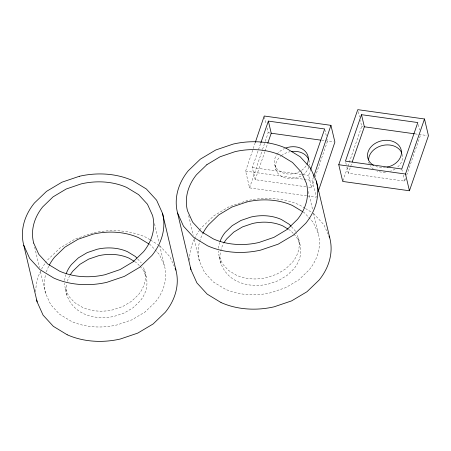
<?xml version="1.0" encoding="UTF-8"?>
<svg xmlns="http://www.w3.org/2000/svg" width="451" height="451" viewBox="0 0 451 451"><rect width="100%" height="100%" fill="white"/><g stroke="black" fill="none" stroke-linecap="round" stroke-linejoin="round"><path stroke-width="0.34" stroke-dasharray="2.25 1.69" d="M306.573 195.83L249.578 187.864L245.626 171.138L253.017 149.219M253.242 148.554L255.035 143.243M249.578 187.864L262.347 150.008M262.572 149.343L265.036 142.042M265.256 141.377L268.17 132.741L267.065 128.061M307.272 195.926L316.309 197.188L312.351 180.462L313.473 177.142M305.93 186.77L255.181 179.678L252.318 167.563L260.571 143.672M255.181 179.678L264.81 151.801M265.036 151.136L267.561 143.835M308.709 187.159L311.494 187.548L308.631 175.439L310.463 170.128M311.494 187.548L314.24 179.583M315.159 176.927L327.539 141.084L327.06 139.066M342.94 180.778L347.749 166.847M347.98 166.182L361.725 126.381L360.298 120.361M405.539 178.472L404.62 181.127L348.313 173.257L351.977 162.636M406.684 175.157L420.665 134.663M92.793 232.998L75.306 238.929L59.944 248.067L47.755 259.793A67.509 52.908 -13.3 0 0 46.453 261.45M268.221 284.091L278.216 280.702L286.999 275.482L293.962 268.779A38.577 30.234 -13.3 0 0 300.016 244.69M361.725 126.381L363.111 126.579M415.106 133.885L427.058 135.514M268.17 132.741L270.256 133.034M321.693 140.222L333.509 141.873M252.318 167.563L308.631 175.439M245.626 171.138L303.314 179.199M304.013 179.295L312.351 180.462M303.157 211.97L304.346 212.692L313.169 222.264L318.288 233.545A57.869 45.348 -13.3 0 1 309.33 269.692L298.912 279.761L285.771 287.62L270.792 292.733A63.157 49.497 -13.3 0 1 225.263 289.181L213.334 281.971L204.517 272.398L199.398 261.118L194.099 238.709M149.326 244.183L150.516 244.904L159.338 254.477L164.452 265.763A57.869 45.348 -13.3 0 1 155.499 301.905L145.081 311.974L131.934 319.832L116.961 324.951A63.157 49.497 -13.3 0 1 71.433 321.394L59.504 314.189L50.687 304.611L45.568 293.33L40.269 270.921M304.921 208.21L299.718 205.042A73.688 57.751 -13.3 0 0 246.624 200.774L229.136 206.71L213.774 215.849L201.586 227.575A67.509 52.908 -13.3 0 0 199.861 229.801M305.496 208.559L311.855 212.432M288.516 229.384L290.782 230.765L293.483 233.714M149.935 239.718L145.887 237.254A73.688 57.751 -13.3 0 0 93.464 232.84M150.51 240.073L158.025 244.651M134.686 261.597L136.952 262.978L139.652 265.932M313.592 213.492L323.841 224.683L328.069 234.097M291.504 226.757L295.112 230.698L296.239 233.206M293.934 234.21L296.64 237.158L300.022 244.69L298.494 238.224L296.521 233.832M159.761 245.705L170.004 256.901L174.238 266.31M137.673 258.975L141.276 262.91M140.103 266.423L142.804 269.377L146.192 276.908L144.664 270.442L142.685 266.051M298.489 238.229A38.577 30.234 -13.3 0 1 292.434 262.319L285.466 269.016L276.688 274.236L266.693 277.624A42.106 32.996 -13.3 0 1 236.358 275.189L228.431 270.363L222.574 263.965L219.192 256.439C220.618 267.477 227.62 277.19 237.886 281.655A42.106 32.996 -13.3 0 0 268.227 284.096M144.658 270.442A38.577 30.234 -13.3 0 1 138.604 294.531L131.636 301.229L122.858 306.454L112.863 309.843A42.106 32.996 -13.3 0 1 82.527 307.402L74.601 302.582L68.744 296.183L65.361 288.651C66.787 299.695 73.789 309.409 84.055 313.873A42.106 32.996 -13.3 0 0 114.391 316.309L124.386 312.915L133.163 307.695L140.131 300.997A38.577 30.234 -13.3 0 0 146.186 276.908M418.28 124.572L419.554 129.956M401.756 169.018L402.551 172.383M403.188 175.073L404.62 181.127M358.246 111.662L359.509 117.018M368.822 162.14L369.132 163.459A17.177 13.462 -13.3 0 1 368.777 162.101M345.765 162.49L346.244 164.508M346.881 167.203L348.313 173.257M324.833 129.646L326.423 136.377M308.332 191.444L312.825 210.459M313.468 213.176L318.288 233.545M264.376 116.685L266.113 124.048M274.913 165.269L276.001 169.88M188.642 215.623L193.299 235.315M154.501 223.662L158.994 242.672M159.637 245.389L164.452 265.763M34.654 247.159L39.468 267.528M35.804 291.803A67.509 52.908 -13.3 0 1 46.03 262.014M66.895 295.117A38.577 30.234 -13.3 0 1 66.68 283.786M67.351 281.244A38.577 30.234 -13.3 0 1 69.775 275.691M45.574 293.33A57.869 45.348 -13.3 0 1 45.602 274.58M46.363 271.976A57.869 45.348 -13.3 0 1 48.939 265.797M65.367 288.651A38.577 30.234 -13.3 0 1 64.6 283.251M64.679 280.499A38.577 30.234 -13.3 0 1 65.823 274.777M199.404 261.118A57.869 45.348 -13.3 0 1 202.476 234.176M189.645 260.278A67.509 52.908 -13.3 0 1 194.218 239.267M194.505 238.664A67.509 52.908 -13.3 0 1 199.449 230.371M220.725 262.899A38.577 30.234 -13.3 0 1 220.511 251.573M220.652 250.936A38.577 30.234 -13.3 0 1 223.606 243.478M219.197 256.433A38.577 30.234 -13.3 0 1 218.431 251.032M218.51 248.287A38.577 30.234 -13.3 0 1 219.654 242.565M402.23 154.36A17.177 13.462 -13.3 0 1 397.523 167.203M395.065 169.029A17.177 13.462 -13.3 0 1 390.481 171.166M385.47 172.186A17.177 13.462 -13.3 0 1 376.985 171.064M373.484 169.198A17.177 13.462 -13.3 0 1 370.13 165.607M385.644 167.428A17.177 13.462 -13.3 0 1 375.897 166.453M308.896 160.111A17.177 13.462 -13.3 0 1 309.29 165.37M308.839 167.152A17.177 13.462 -13.3 0 1 303.461 174.385M300.856 176.076A17.177 13.462 -13.3 0 1 278.898 174.402A17.177 13.462 -13.3 0 1 280.505 156.373M281.441 155.606A17.177 13.462 -13.3 0 1 290.021 151.75M306.026 165.962A17.177 13.462 -13.3 0 1 300.31 171.155M299.763 171.459A17.177 13.462 -13.3 0 1 279.265 171.002A17.177 13.462 -13.3 0 1 276.694 154.8M277.077 154.265A17.177 13.462 -13.3 0 1 284.66 148.475"/><path stroke-width="0.68" d="M255.255 142.578L264.218 116.014L330.944 125.344L334.896 142.071L318.321 191.213M313.699 176.476L330.944 125.344M260.802 143.006L268.362 121.099L324.675 128.975L310.694 169.463M267.787 143.17L271.226 133.214L268.362 121.099M338.757 164.716L357.767 109.655L424.498 118.985L428.45 135.712L409.435 190.767L342.709 181.443L338.757 164.716L405.483 174.041L409.435 190.767M361.493 114.684L345.449 161.148L401.756 169.018L417.806 122.554L361.493 114.684L364.357 126.793L352.208 161.971M405.483 174.041L424.498 118.985M246.894 201.93L231.915 207.043L218.774 214.901L208.362 224.976A57.869 45.348 -13.3 0 0 202.77 233.579M79.387 176.279L61.9 182.21L46.538 191.354L34.349 203.074A67.509 52.908 -13.3 0 0 23.751 245.231L37.151 301.945L43.071 315.125L53.319 326.321L67.193 334.766M364.357 126.793L414.413 133.789M271.226 133.214L320.588 140.114M302.559 211.609L292.428 205.476A63.157 49.497 -13.3 0 0 246.894 201.924M148.729 243.822L138.592 237.694A63.157 49.497 -13.3 0 0 93.064 234.137L78.085 239.255L64.944 247.12L54.532 257.188A57.869 45.348 -13.3 0 0 49.249 265.199M287.952 229.04L282.856 225.934A42.106 32.996 -13.3 0 0 252.515 223.499L242.52 226.892L233.742 232.113L226.78 238.816A38.577 30.234 -13.3 0 0 223.95 242.875M221.024 302.553L207.15 294.103L196.901 282.907L190.982 269.732L177.576 213.019A67.509 52.908 -13.3 0 1 188.174 170.856L200.368 159.135L215.73 149.997L233.218 144.066A73.688 57.751 -13.3 0 1 286.306 148.334L300.186 156.773L310.429 167.969L316.354 181.15L329.76 237.863L328.914 235.98M134.122 261.253L129.025 258.152A42.106 32.996 -13.3 0 0 98.684 255.711L88.689 259.105L79.912 264.325L72.949 271.028A38.577 30.234 -13.3 0 0 70.486 274.49M291.053 226.267L289.254 224.299L281.328 219.474A42.106 32.996 -13.3 0 0 250.987 217.032L240.992 220.426L232.214 225.647L225.252 232.35A38.577 30.234 -13.3 0 0 220.088 241.308M136.771 257.989L135.424 256.512L127.492 251.686A42.106 32.996 -13.3 0 0 97.157 249.251L87.161 252.639L78.384 257.865L71.421 264.562A38.577 30.234 -13.3 0 0 66.258 273.52M33.69 243.083L38.809 254.364L47.626 263.936L59.549 271.152A63.157 49.497 -13.3 0 0 105.083 274.704L120.056 269.585L133.203 261.727L143.615 251.652A57.869 45.348 -13.3 0 0 152.568 215.51L147.46 204.23L138.637 194.657L126.714 187.441A63.157 49.497 -13.3 0 0 81.18 183.89L66.207 189.008L53.066 196.867L42.653 206.941A57.869 45.348 -13.3 0 0 33.695 243.083M177.576 213.019L183.495 226.193L193.744 237.389L207.618 245.834A73.688 57.751 -13.3 0 0 260.706 250.102L278.199 244.166L293.562 235.027L305.75 223.301A67.509 52.908 -13.3 0 0 316.343 181.15M175.084 268.193L175.929 270.076L162.523 213.362L156.598 200.182L146.355 188.992L132.481 180.541A73.688 57.751 -13.3 0 0 79.387 176.273M23.745 245.231L29.665 258.412L39.913 269.602L53.787 278.053A73.688 57.751 -13.3 0 0 106.876 282.32L124.369 276.384L139.731 267.246L151.914 255.52A67.509 52.908 -13.3 0 0 162.512 213.368M175.918 270.081A67.509 52.908 -13.3 0 1 165.331 312.233L153.137 323.959L137.775 333.097L120.282 339.028A73.688 57.751 -13.3 0 1 67.193 334.76M37.157 301.945A67.509 52.908 -13.3 0 1 36.694 299.971M190.987 269.726A67.509 52.908 -13.3 0 1 190.525 267.753M221.029 302.548A73.688 57.751 -13.3 0 0 274.118 306.821L291.605 300.885L306.968 291.741L319.156 280.02A67.509 52.908 -13.3 0 0 329.749 237.863M368.58 159.987A17.177 13.462 -13.3 0 1 383.102 145.34A17.177 13.462 -13.3 0 1 401.824 153.143M373.479 165.291A17.177 13.462 -13.3 0 1 374.544 143.813A17.177 13.462 -13.3 0 1 400.251 147.471A17.177 13.462 -13.3 0 1 386.919 167.208M285.849 148.001A17.177 13.462 -13.3 0 1 303.788 150.008A17.177 13.462 -13.3 0 1 307.024 164.282M291.295 151.53A17.177 13.462 -13.3 0 1 308.698 159.558M206.896 164.654L196.484 174.723A57.869 45.348 -13.3 0 0 187.526 210.865L192.639 222.151L201.456 231.724L213.379 238.934A63.157 49.497 -13.3 0 0 258.913 242.491L273.892 237.373L287.033 229.508L297.446 219.44A57.869 45.348 -13.3 0 0 306.398 183.298L301.291 172.017L292.468 162.439L280.55 155.229A63.157 49.497 -13.3 0 0 235.016 151.671L220.037 156.796L206.896 164.654"/></g></svg>
